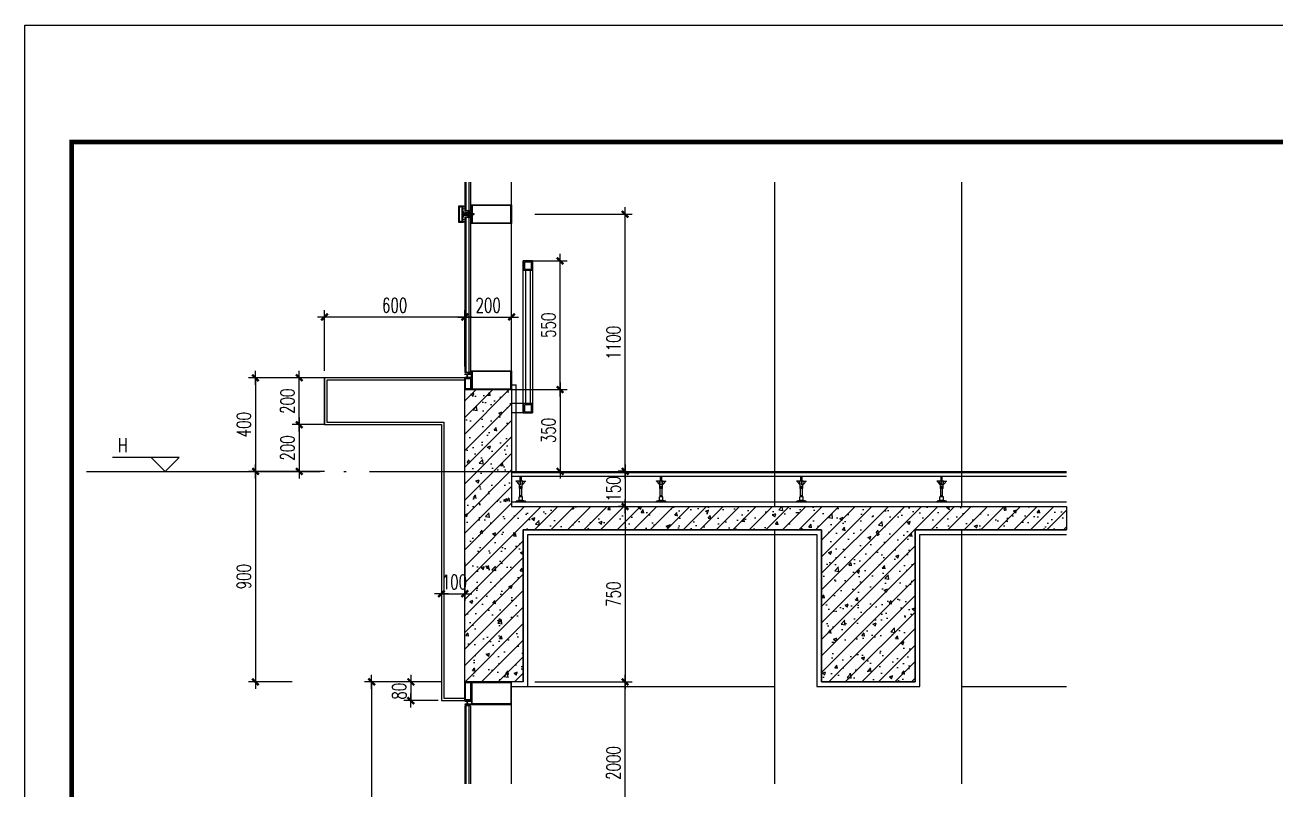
# Model space of a CAD drawing. Extents: x 1980812 to 2578970, y -669191 to 284498.
# Drawn here: x 2357116 to 2362462, y -394773 to -391502 of the extents above; entities that cross this region are included whole.
import ezdxf
from ezdxf.enums import TextEntityAlignment as Align

# ---------------------------------------------------------------- set-up
doc = ezdxf.new("R2010")
doc.units = 0
doc.header["$LTSCALE"] = 1000
doc.header["$MEASUREMENT"] = 0
for name, pattern in [('CENTER', [2, 1.25, -0.25, 0.25, -0.25]), ('DOTE', [2.42, 2, -0.2, 0.02, -0.2]), ('HIDDEN', [0.375, 0.25, -0.125]), ('HIDDEN2', [0.1875, 0.125, -0.0625])]:
    doc.linetypes.add(name, pattern=pattern)
for name, color, linetype in [('A-SECT-MBND-FINE', 252, 'Continuous'), ('A-SECT-MCUT', 1, 'Continuous'), ('A-SECT-MCUT-FINE', 137, 'Continuous'), ('DIM_ELEV', 3, 'Continuous'), ('dote', 1, 'DOTE'), ('SF', 1, 'Continuous'), ('TEXT', 7, 'Continuous'), ('TK', 1, 'Continuous'), ('WALL', 4, 'Continuous'), ('WINDOW', 2, 'Continuous'), ('可见看线', 63, 'Continuous'), ('建筑辅助线', 231, 'Continuous'), ('柱墙填充', 181, 'Continuous'), ('栏杆', 143, 'Continuous'), ('详细标注', 231, 'Continuous'), ('铝板', 31, 'Continuous'), ('面层', 31, 'Continuous')]:
    doc.layers.add(name, color=color, linetype=linetype)
doc.styles.add('DIM_FONT', font='SIMPLEX', dxfattribs={"width": 0.7, "bigfont": 'GBCBIG'})
doc.styles.add('FSJ-SHX', font='txtw.shx', dxfattribs={"width": 0.75, "bigfont": 'hztxtw.shx'})
doc.styles.add('ROMANS', font='simplex_.ttf', dxfattribs={"width": 0.8, "height": 500})
doc.dimstyles.new('DIMN20', dxfattribs={"dimscale": 0.2, "dimtxt": 300, "dimasz": 1, "dimexe": 150, "dimexo": 0, "dimgap": 100, "dimtad": 1, "dimdec": 0, "dimzin": 0, "dimdsep": 46, "dimtxsty": 'DIM_FONT', "dimblk1": '_DIMX', "dimblk2": '_DIMX', "dimsah": 1, "dimcen": 0.09, "dimclrd": 256, "dimclre": 256, "dimclrt": 7, "dimadec": 0, "dimazin": 0, "dimtfac": 1, "dimtdec": 0, "dimtix": 1, "dimtmove": 2, "dimatfit": 3, "dimldrblk": '_DIMX', "dimfxl": 150, "dimtolj": 1, "dimtzin": 0, "dimarcsym": 0})

# ---------------------------------------------------------------- blocks, each defined once
blk = doc.blocks.new('M5x45_Pan')
at = {"color": 8, "linetype": 'HIDDEN'}
for p, q in [((0, 1.9), (45, 1.9)), ((44.4, -2.5), (44.4, 2.5)), ((0, -1.9), (45, -1.9))]:
    blk.add_line(p, q, dxfattribs=at)
at = {"color": 0, "linetype": 'ByBlock'}
blk.add_lwpolyline([(-1.4, -4.8), (0, -4.8), (0, 4.7), (-1.4, 4.7, 0.228537), (-2.2, 4.4, 0.349288), (-2.2, -4.4, 0.228537)], format="xyb", close=True, dxfattribs=at)
at = {"color": 8, "linetype": 'HIDDEN2'}
blk.add_lwpolyline([(-3.7, 0.7), (-1.8, 0.7), (-1.8, -0.8), (-3.7, -0.8)], dxfattribs=at)
at = {"color": 8, "linetype": 'ByBlock'}
blk.add_lwpolyline([(0, 2.5), (44.4, 2.5), (45, 1.9), (45, -1.9), (44.4, -2.5), (0, -2.5)], dxfattribs=at)
at = {"layer": 'TEXT', "color": 8, "linetype": 'CENTER'}
blk.add_line((48, 0), (-6.7, 0), dxfattribs=at)
at = {"layer": 'Defpoints', "color": 8, "style": 'ROMANS', "width": 0.8}
blk.add_text('M5x45', height=1, rotation=90, dxfattribs=at).set_placement((-1, 0), align=Align.MIDDLE)
blk = doc.blocks.new('_DIMX')
blk.add_line((-150, 0), (150, 0))
at = {"const_width": 50}
blk.add_lwpolyline([(-70, -70), (70, 70)], dxfattribs=at)
blk = doc.blocks.new('*D2569')
at = {"layer": 'Defpoints', "color": 0, "transparency": 16777216}
for p in [(2359296.9, -393560.8), (2359296.9, -394310.8, 0), (2359682.7, -394310.8)]:
    blk.add_point(p, dxfattribs=at)
at = {"layer": '详细标注', "lineweight": -2, "transparency": 16777216}
for p, q in [((2359296.9, -393560.8), (2359712.7, -393560.8)), ((2359682.7, -393561), (2359682.7, -394310.6)), ((2359296.9, -394310.8), (2359712.7, -394310.8))]:
    blk.add_line(p, q, dxfattribs=at)
at = {"layer": '详细标注', "lineweight": -2, "transparency": 16777216, "xscale": 0.2, "yscale": 0.2, "zscale": 0.2}
for p, rotation in [((2359682.7, -393560.8), 90), ((2359682.7, -394310.8), 270)]:
    blk.add_blockref('_DIMX', p, dxfattribs=dict(at, rotation=rotation))
at = {"layer": '详细标注', "color": 7, "transparency": 16777216, "insert": (2359632.7, -393935.8), "char_height": 60, "attachment_point": 5, "rotation": 90, "style": 'DIM_FONT'}
blk.add_mtext('\\A1;750', dxfattribs=at)
blk = doc.blocks.new('A$C573D0ACE')
at = {"layer": '建筑辅助线'}
for p, q in [((-20, 105), (-20, 110)), ((-40, 89), (-40, 90)), ((-29, 89), (-40, 89)), ((-40, 89), (-29, 75.7)), ((-11, 89), (-29, 89)), ((-29, 88), (-29, 89)), ((-11, 88), (-29, 88)), ((-29, 75.7), (-26.4, 72.5)), ((-25.8, 65), (-27.8, 88)), ((-14.2, 65), (-25.8, 65)), ((-25.8, 57.5), (-25.8, 65)), ((-14.2, 57.5), (-25.8, 57.5)), ((-23.8, 21), (-23.8, 57.5)), ((-22.5, 90), (-22.5, 105)), ((-17.5, 105), (-22.5, 105)), ((-22.4, 57.5), (-22.4, 65)), ((-20.5, 72.5), (-20.5, 88)), ((-19.5, 72.5), (-20.5, 72.5)), ((-19.5, 72.5), (-19.5, 88)), ((-17.6, 57.5), (-17.6, 65)), ((-17.5, 90), (-17.5, 105)), ((-16.2, 21), (-16.2, 57.5)), ((-14.2, 65), (-12.2, 88)), ((-14.2, 57.5), (-14.2, 65)), ((-11, 75.7), (-13.6, 72.5)), ((-11, 88), (-11, 89)), ((-11, 89), (0, 89)), ((0, 89), (-11, 75.7)), ((0, 89), (0, 90)), ((-27.5, 6), (-40, 3)), ((-40, 0), (-40, 3)), ((0, 3), (-40, 3)), ((-27.5, 6), (-27.5, 21)), ((-12.5, 21), (-27.5, 21)), ((-12.5, 6), (-27.5, 6)), ((-16.2, 25), (-23.8, 26)), ((-16.2, 24), (-23.8, 25)), ((-16.2, 23), (-23.8, 24)), ((-16.2, 22), (-23.8, 23)), ((-16.2, 21), (-23.8, 22)), ((-12.5, 6), (-12.5, 21)), ((0, 3), (-12.5, 6)), ((0, 0), (0, 3))]:
    blk.add_line(p, q, dxfattribs=at)
blk = doc.blocks.new('*D2570')
at = {"layer": 'Defpoints', "color": 0, "transparency": 16777216}
for p in [(2359296.9, -392310.8), (2359682.7, -392310.8), (2359296.9, -393410.8)]:
    blk.add_point(p, dxfattribs=at)
at = {"layer": '详细标注', "lineweight": -2, "transparency": 16777216}
for p, q in [((2359296.9, -392310.8), (2359712.7, -392310.8)), ((2359682.7, -393410.6), (2359682.7, -392311)), ((2359296.9, -393410.8), (2359712.7, -393410.8))]:
    blk.add_line(p, q, dxfattribs=at)
at = {"layer": '详细标注', "lineweight": -2, "transparency": 16777216, "xscale": 0.2, "yscale": 0.2, "zscale": 0.2}
for p, rotation in [((2359682.7, -392310.8), 90), ((2359682.7, -393410.8), 270)]:
    blk.add_blockref('_DIMX', p, dxfattribs=dict(at, rotation=rotation))
at = {"layer": '详细标注', "color": 7, "transparency": 16777216, "insert": (2359632.7, -392860.8), "char_height": 60, "attachment_point": 5, "rotation": 90, "style": 'DIM_FONT'}
blk.add_mtext('\\A1;1100', dxfattribs=at)
blk = doc.blocks.new('*D2571')
at = {"layer": 'Defpoints', "color": 0, "transparency": 16777216}
for p in [(2359197, -392750.6), (2358997, -392962.1), (2359197, -392980.8, 0)]:
    blk.add_point(p, dxfattribs=at)
at = {"layer": '详细标注', "lineweight": -2, "transparency": 16777216}
for p, q in [((2358997, -392962.1), (2358997, -392720.6)), ((2359197, -392980.8), (2359197, -392720.6)), ((2358997.2, -392750.6), (2359196.8, -392750.6))]:
    blk.add_line(p, q, dxfattribs=at)
at = {"layer": '详细标注', "lineweight": -2, "transparency": 16777216, "xscale": 0.2, "yscale": 0.2, "zscale": 0.2, "rotation": 180}
blk.add_blockref('_DIMX', (2358997, -392750.6), dxfattribs=at)
at = {"layer": '详细标注', "lineweight": -2, "transparency": 16777216, "xscale": 0.2, "yscale": 0.2, "zscale": 0.2}
blk.add_blockref('_DIMX', (2359197, -392750.6), dxfattribs=at)
at = {"layer": '详细标注', "color": 7, "transparency": 16777216, "insert": (2359097, -392700.6), "char_height": 60, "attachment_point": 5, "style": 'DIM_FONT'}
blk.add_mtext('\\A1;200', dxfattribs=at)
blk = doc.blocks.new('*D2743')
at = {"layer": 'Defpoints', "color": 0, "transparency": 16777216}
for p in [(2359197, -393060.8, 0), (2359197, -393410.8, 0), (2359404.5, -393410.8)]:
    blk.add_point(p, dxfattribs=at)
at = {"layer": '详细标注', "lineweight": -2, "transparency": 16777216}
for p, q in [((2359197, -393060.8), (2359434.5, -393060.8)), ((2359404.5, -393061), (2359404.5, -393410.6)), ((2359197, -393410.8), (2359434.5, -393410.8))]:
    blk.add_line(p, q, dxfattribs=at)
at = {"layer": '详细标注', "lineweight": -2, "transparency": 16777216, "xscale": 0.2, "yscale": 0.2, "zscale": 0.2}
for p, rotation in [((2359404.5, -393060.8), 90), ((2359404.5, -393410.8), 270)]:
    blk.add_blockref('_DIMX', p, dxfattribs=dict(at, rotation=rotation))
at = {"layer": '详细标注', "color": 7, "transparency": 16777216, "insert": (2359354.5, -393235.8), "char_height": 60, "attachment_point": 5, "rotation": 90, "style": 'DIM_FONT'}
blk.add_mtext('\\A1;350', dxfattribs=at)
blk = doc.blocks.new('*D2572')
at = {"layer": 'Defpoints', "color": 0, "transparency": 16777216}
for p in [(2359682.7, -393410.4), (2359682.7, -393560.8), (2359682.7, -393560.8)]:
    blk.add_point(p, dxfattribs=at)
at = {"layer": '详细标注', "lineweight": -2, "transparency": 16777216}
for p, q in [((2359682.7, -393410.4), (2359652.7, -393410.4)), ((2359682.7, -393410.6), (2359682.7, -393560.6)), ((2359682.7, -393560.8), (2359652.7, -393560.8))]:
    blk.add_line(p, q, dxfattribs=at)
at = {"layer": '详细标注', "lineweight": -2, "transparency": 16777216, "xscale": 0.2, "yscale": 0.2, "zscale": 0.2}
for p, rotation in [((2359682.7, -393410.4), 90), ((2359682.7, -393560.8), 270)]:
    blk.add_blockref('_DIMX', p, dxfattribs=dict(at, rotation=rotation))
at = {"layer": '详细标注', "color": 7, "transparency": 16777216, "insert": (2359632.7, -393485.6), "char_height": 60, "attachment_point": 5, "rotation": 90, "style": 'DIM_FONT'}
blk.add_mtext('\\A1;150', dxfattribs=at)
blk = doc.blocks.new('*D2573')
at = {"layer": 'Defpoints', "color": 0, "transparency": 16777216}
for p in [(2358288.9, -393010.8), (2358397, -393010.8), (2358397, -393210.8)]:
    blk.add_point(p, dxfattribs=at)
at = {"layer": '详细标注', "lineweight": -2, "transparency": 16777216}
for p, q in [((2358397, -393010.8), (2358258.9, -393010.8)), ((2358288.9, -393210.6), (2358288.9, -393011)), ((2358397, -393210.8), (2358258.9, -393210.8))]:
    blk.add_line(p, q, dxfattribs=at)
at = {"layer": '详细标注', "lineweight": -2, "transparency": 16777216, "xscale": 0.2, "yscale": 0.2, "zscale": 0.2}
for p, rotation in [((2358288.9, -393010.8), 90), ((2358288.9, -393210.8), 270)]:
    blk.add_blockref('_DIMX', p, dxfattribs=dict(at, rotation=rotation))
at = {"layer": '详细标注', "color": 7, "transparency": 16777216, "insert": (2358238.9, -393110.8), "char_height": 60, "attachment_point": 5, "rotation": 90, "style": 'DIM_FONT'}
blk.add_mtext('\\A1;200', dxfattribs=at)
blk = doc.blocks.new('*D2574')
at = {"layer": 'Defpoints', "color": 0, "transparency": 16777216}
for p in [(2358397, -393210.8), (2358288.9, -393410.8), (2358397, -393410.8)]:
    blk.add_point(p, dxfattribs=at)
at = {"layer": '详细标注', "lineweight": -2, "transparency": 16777216}
for p, q in [((2358397, -393210.8), (2358258.9, -393210.8)), ((2358288.9, -393211), (2358288.9, -393410.6)), ((2358397, -393410.8), (2358258.9, -393410.8))]:
    blk.add_line(p, q, dxfattribs=at)
at = {"layer": '详细标注', "lineweight": -2, "transparency": 16777216, "xscale": 0.2, "yscale": 0.2, "zscale": 0.2}
for p, rotation in [((2358288.9, -393210.8), 90), ((2358288.9, -393410.8), 270)]:
    blk.add_blockref('_DIMX', p, dxfattribs=dict(at, rotation=rotation))
at = {"layer": '详细标注', "color": 7, "transparency": 16777216, "insert": (2358238.9, -393310.8), "char_height": 60, "attachment_point": 5, "rotation": 90, "style": 'DIM_FONT'}
blk.add_mtext('\\A1;200', dxfattribs=at)
blk = doc.blocks.new('*D2575')
at = {"layer": 'Defpoints', "color": 0, "transparency": 16777216}
for p in [(2358258.9, -393010.8), (2358101.7, -393410.8), (2358258.9, -393410.8)]:
    blk.add_point(p, dxfattribs=at)
at = {"layer": '详细标注', "lineweight": -2, "transparency": 16777216}
for p, q in [((2358258.9, -393010.8), (2358071.7, -393010.8)), ((2358101.7, -393011), (2358101.7, -393410.6)), ((2358258.9, -393410.8), (2358071.7, -393410.8))]:
    blk.add_line(p, q, dxfattribs=at)
at = {"layer": '详细标注', "lineweight": -2, "transparency": 16777216, "xscale": 0.2, "yscale": 0.2, "zscale": 0.2}
for p, rotation in [((2358101.7, -393010.8), 90), ((2358101.7, -393410.8), 270)]:
    blk.add_blockref('_DIMX', p, dxfattribs=dict(at, rotation=rotation))
at = {"layer": '详细标注', "color": 7, "transparency": 16777216, "insert": (2358051.7, -393210.8), "char_height": 60, "attachment_point": 5, "rotation": 90, "style": 'DIM_FONT'}
blk.add_mtext('\\A1;400', dxfattribs=at)
blk = doc.blocks.new('*D2576')
at = {"layer": 'Defpoints', "color": 0, "transparency": 16777216}
for p in [(2358258.9, -393410.8), (2358101.7, -394310.8), (2358258.9, -394310.8)]:
    blk.add_point(p, dxfattribs=at)
at = {"layer": '详细标注', "lineweight": -2, "transparency": 16777216}
for p, q in [((2358258.9, -393410.8), (2358071.7, -393410.8)), ((2358101.7, -393411), (2358101.7, -394310.6)), ((2358258.9, -394310.8), (2358071.7, -394310.8))]:
    blk.add_line(p, q, dxfattribs=at)
at = {"layer": '详细标注', "lineweight": -2, "transparency": 16777216, "xscale": 0.2, "yscale": 0.2, "zscale": 0.2}
for p, rotation in [((2358101.7, -393410.8), 90), ((2358101.7, -394310.8), 270)]:
    blk.add_blockref('_DIMX', p, dxfattribs=dict(at, rotation=rotation))
at = {"layer": '详细标注', "color": 7, "transparency": 16777216, "insert": (2358051.7, -393860.8), "char_height": 60, "attachment_point": 5, "rotation": 90, "style": 'DIM_FONT'}
blk.add_mtext('\\A1;900', dxfattribs=at)
blk = doc.blocks.new('*D2577')
at = {"layer": 'Defpoints', "color": 0, "transparency": 16777216}
for p in [(2358397, -392750.6), (2358397, -392980.8), (2358997, -392962.1)]:
    blk.add_point(p, dxfattribs=at)
at = {"layer": '详细标注', "lineweight": -2, "transparency": 16777216}
for p, q in [((2358397, -392980.8), (2358397, -392720.6)), ((2358997, -392962.1), (2358997, -392720.6)), ((2358996.8, -392750.6), (2358397.2, -392750.6))]:
    blk.add_line(p, q, dxfattribs=at)
at = {"layer": '详细标注', "lineweight": -2, "transparency": 16777216, "xscale": 0.2, "yscale": 0.2, "zscale": 0.2, "rotation": 180}
blk.add_blockref('_DIMX', (2358397, -392750.6), dxfattribs=at)
at = {"layer": '详细标注', "lineweight": -2, "transparency": 16777216, "xscale": 0.2, "yscale": 0.2, "zscale": 0.2}
blk.add_blockref('_DIMX', (2358997, -392750.6), dxfattribs=at)
at = {"layer": '详细标注', "color": 7, "transparency": 16777216, "insert": (2358697, -392700.6), "char_height": 60, "attachment_point": 5, "style": 'DIM_FONT'}
blk.add_mtext('\\A1;600', dxfattribs=at)
blk = doc.blocks.new('*D2462')
at = {"layer": 'Defpoints', "color": 0, "transparency": 16777216}
for p in [(2359296.9, -394310.8, 0), (2359682.7, -394310.8), (2359296.9, -395004.7)]:
    blk.add_point(p, dxfattribs=at)
at = {"layer": '详细标注', "lineweight": -2, "transparency": 16777216}
for p, q in [((2359296.9, -394310.8), (2359712.7, -394310.8)), ((2359682.7, -395004.5), (2359682.7, -394311)), ((2359296.9, -395004.7), (2359712.7, -395004.7))]:
    blk.add_line(p, q, dxfattribs=at)
at = {"layer": '详细标注', "lineweight": -2, "transparency": 16777216, "xscale": 0.2, "yscale": 0.2, "zscale": 0.2}
for p, rotation in [((2359682.7, -394310.8), 90), ((2359682.7, -395004.7), 270)]:
    blk.add_blockref('_DIMX', p, dxfattribs=dict(at, rotation=rotation))
at = {"layer": '详细标注', "color": 7, "transparency": 16777216, "insert": (2359632.7, -394657.8), "char_height": 60, "attachment_point": 5, "rotation": 90, "style": 'DIM_FONT'}
blk.add_mtext('\\A1;2000', dxfattribs=at)
blk = doc.blocks.new('A$C32E42E09')
at = {"layer": '栏杆', "color": 2}
for p, q in [((60, 763.5), (60, 193.5)), ((80, 763.5), (80, 193.5))]:
    blk.add_line(p, q, dxfattribs=at)
at = {"layer": '栏杆'}
for p, q in [((50, 193.5), (0, 193.5)), ((50, 153.5), (0, 153.5))]:
    blk.add_line(p, q, dxfattribs=at)
blk.add_lwpolyline([(50, 153.5), (50, 803.5), (90, 803.5), (90, 153.5)], dxfattribs=at)
at = {"layer": '栏杆', "color": 2}
for points in [[(50, 763.5), (90, 763.5), (90, 803.5), (50, 803.5)], [(55, 768.5), (85, 768.5), (85, 798.5), (55, 798.5)], [(50, 153.5), (90, 153.5), (90, 193.5), (50, 193.5)], [(55, 158.5), (85, 158.5), (85, 188.5), (55, 188.5)]]:
    blk.add_lwpolyline(points, close=True, dxfattribs=at)
blk = doc.blocks.new('*D2399')
at = {"layer": 'Defpoints', "color": 0, "transparency": 16777216}
for p in [(2359287, -392510.8, 0), (2359404.5, -392510.8), (2359287, -393060.8, 0)]:
    blk.add_point(p, dxfattribs=at)
at = {"layer": '详细标注', "lineweight": -2, "transparency": 16777216}
for p, q in [((2359287, -392510.8), (2359434.5, -392510.8)), ((2359404.5, -393060.6), (2359404.5, -392511)), ((2359287, -393060.8), (2359434.5, -393060.8))]:
    blk.add_line(p, q, dxfattribs=at)
at = {"layer": '详细标注', "lineweight": -2, "transparency": 16777216, "xscale": 0.2, "yscale": 0.2, "zscale": 0.2}
for p, rotation in [((2359404.5, -392510.8), 90), ((2359404.5, -393060.8), 270)]:
    blk.add_blockref('_DIMX', p, dxfattribs=dict(at, rotation=rotation))
at = {"layer": '详细标注', "color": 7, "transparency": 16777216, "insert": (2359354.5, -392785.8), "char_height": 60, "attachment_point": 5, "rotation": 90, "style": 'DIM_FONT'}
blk.add_mtext('\\A1;550', dxfattribs=at)
blk = doc.blocks.new('*D2587')
at = {"layer": 'Defpoints', "color": 0, "transparency": 16777216}
for p in [(2358896.2, -394310.8, 0), (2358598.4, -395754.7), (2358896.2, -395754.7, 0)]:
    blk.add_point(p, dxfattribs=at)
at = {"layer": '详细标注', "lineweight": -2, "transparency": 16777216}
for p, q in [((2358896.2, -394310.8), (2358568.4, -394310.8)), ((2358598.4, -394311), (2358598.4, -395754.5)), ((2358896.2, -395754.7), (2358568.4, -395754.7))]:
    blk.add_line(p, q, dxfattribs=at)
at = {"layer": '详细标注', "lineweight": -2, "transparency": 16777216, "xscale": 0.2, "yscale": 0.2, "zscale": 0.2}
for p, rotation in [((2358598.4, -394310.8), 90), ((2358598.4, -395754.7), 270)]:
    blk.add_blockref('_DIMX', p, dxfattribs=dict(at, rotation=rotation))
at = {"layer": '详细标注', "color": 7, "transparency": 16777216, "insert": (2358548.4, -395032.8), "char_height": 60, "attachment_point": 5, "rotation": 90, "style": 'DIM_FONT'}
blk.add_mtext('\\A1;2750', dxfattribs=at)
blk = doc.blocks.new('*D2646')
at = {"layer": 'Defpoints', "color": 0, "transparency": 16777216}
for p in [(2358897, -393800.8, 0), (2358997, -393800.8, 0), (2358997, -393933.6)]:
    blk.add_point(p, dxfattribs=at)
at = {"layer": '详细标注', "lineweight": -2, "transparency": 16777216}
for p, q in [((2358897, -393800.8), (2358897, -393963.6)), ((2358997, -393800.8), (2358997, -393963.6)), ((2358897.2, -393933.6), (2358996.8, -393933.6))]:
    blk.add_line(p, q, dxfattribs=at)
at = {"layer": '详细标注', "lineweight": -2, "transparency": 16777216, "xscale": 0.2, "yscale": 0.2, "zscale": 0.2, "rotation": 180}
blk.add_blockref('_DIMX', (2358897, -393933.6), dxfattribs=at)
at = {"layer": '详细标注', "lineweight": -2, "transparency": 16777216, "xscale": 0.2, "yscale": 0.2, "zscale": 0.2}
blk.add_blockref('_DIMX', (2358997, -393933.6), dxfattribs=at)
at = {"layer": '详细标注', "color": 7, "transparency": 16777216, "insert": (2358952.5, -393883.6), "char_height": 60, "attachment_point": 5, "style": 'DIM_FONT'}
blk.add_mtext('\\A1;100', dxfattribs=at)
blk = doc.blocks.new('*D2213')
at = {"layer": 'Defpoints', "color": 0, "transparency": 16777216}
for p in [(2358882.4, -394310.8, 0), (2358766.5, -394390.8), (2358882.4, -394390.8, 0)]:
    blk.add_point(p, dxfattribs=at)
at = {"layer": '详细标注', "lineweight": -2, "transparency": 16777216}
for p, q in [((2358882.4, -394310.8), (2358736.5, -394310.8)), ((2358766.5, -394310.6), (2358766.5, -394310.4)), ((2358766.5, -394310.8), (2358766.5, -394390.8)), ((2358882.4, -394390.8), (2358736.5, -394390.8)), ((2358766.5, -394391), (2358766.5, -394391.2))]:
    blk.add_line(p, q, dxfattribs=at)
at = {"layer": '详细标注', "lineweight": -2, "transparency": 16777216, "xscale": 0.2, "yscale": 0.2, "zscale": 0.2}
for p, rotation in [((2358766.5, -394310.8), 270), ((2358766.5, -394390.8), 90)]:
    blk.add_blockref('_DIMX', p, dxfattribs=dict(at, rotation=rotation))
at = {"layer": '详细标注', "color": 7, "transparency": 16777216, "insert": (2358716.5, -394350.8), "char_height": 60, "attachment_point": 5, "rotation": 90, "style": 'DIM_FONT'}
blk.add_mtext('\\A1;80', dxfattribs=at)

msp = doc.modelspace()

# ---------------------------------------------------------------- hatches: boundary and pattern name
at = {"layer": '柱墙填充'}
h = msp.add_hatch(dxfattribs=at)
h.set_pattern_fill('钢筋混凝土', color=256, scale=20)
h.set_pattern_definition([(45, (-545858.3, 535402.323), (-35.3553391, 35.3553391), []), (50, (-545858.3, 535402.32), (143.4520365, -12.550427), [15, -165]), (355, (-545858.3, 535402.32), (-27.750267, 150.438427), [12, -132]), (100.4514, (-545846.35, 535401.28), (115.7018763, 137.8879084), [12.748038, -140.2284224]), (46.1842, (-545858.3, 535442.32), (213.44821, -33.103803), [22.5, -247.5]), (96.6356, (-545840.51, 535439.56), (186.932541, 194.823574), [19.122058, -210.3426]), (351.1842, (-545858.3, 535442.32), (186.932389, 194.82372), [18, -198]), (21, (-545838.3, 535432.32), (119.3814104, -80.523778), [15, -165]), (326, (-545838.3, 535432.32), (48.6630664, 145.030009), [12, -132]), (71.4514, (-545828.35, 535425.61), (168.044526, 64.5060993), [12.748038, -140.2284224]), (37.5, (-545858.3, 535402.323), (2.4319711, 66.5787708), [0, -130.4, 0, -134, 0, -132.5]), (7.5, (-545858.3, 535402.32), (52.6139075, 78.8823424), [0, -76.4, 0, -127.4, 0, -50.5]), (327.5, (-545902.9, 535402.323), (106.7644872, -4.5109743), [0, -50, 0, -156, 0, -207]), (317.5, (-545922.9, 535402.32), (116.637234, 20.0209965), [0, -65, 0, -103.6, 0, -147])])
h.paths.add_polyline_path([(2358997, -394310.8), (2358997, -393060.8), (2359197, -393060.8), (2359197, -393560.8), (2361570.4, -393560.8), (2361570.4, -393660.8), (2360923, -393660.8), (2360923, -394310.8), (2360523, -394310.8), (2360523, -393660.8), (2359247, -393660.8), (2359247, -394310.8)])

# ---------------------------------------------------------------- linework, layer by layer
at = {"layer": 'A-SECT-MBND-FINE'}
msp.add_line((2360523, -394310.8, 0), (2360923, -394310.8, 0), dxfattribs=at)
at = {"layer": 'A-SECT-MCUT', "elevation": 0}
for points in [[(2358991.5, -392345.8), (2358972, -392345.8), (2358972, -392275.8), (2358991.5, -392275.8, -0.414214), (2358992, -392276.3), (2358992, -392276.6, -0.351524), (2358991.6, -392277.1), (2358987.8, -392278, -0.256425), (2358987.3, -392277.8), (2358986.6, -392277.2, 0.198912), (2358986.3, -392277), (2358980.5, -392277, 0.414214), (2358980, -392277.5), (2358980, -392280.5, -0.414214), (2358979.5, -392281), (2358979, -392281, -0.414214), (2358978.5, -392280.5), (2358978.5, -392277.5, 0.414214), (2358978, -392277), (2358974, -392277, 0.414214), (2358973.5, -392277.5), (2358973.5, -392344.1, 0.414214), (2358974, -392344.6), (2358978, -392344.6, 0.414214), (2358978.5, -392344.1), (2358978.5, -392341.1, -0.414214), (2358979, -392340.6), (2358979.5, -392340.6, -0.414214), (2358980, -392341.1), (2358980, -392344.1, 0.414214), (2358980.5, -392344.6), (2358986.3, -392344.6, 0.198912), (2358986.6, -392344.5), (2358987.3, -392343.8, -0.256425), (2358987.8, -392343.7), (2358991.6, -392344.6, -0.351524), (2358992, -392345), (2358992, -392345.3, -0.414214)], [(2358992, -392299.8, -0.414214), (2358991.5, -392300.3), (2358990.5, -392300.3, 0.414214), (2358990, -392300.8), (2358990, -392320.8, 0.414214), (2358990.5, -392321.3), (2358991.5, -392321.3, -0.414214), (2358992, -392321.8), (2358992, -392322.8, -0.414214), (2358991.5, -392323.3), (2358987.5, -392323.3), (2358987.5, -392331.1, 0.414214), (2358988, -392331.6), (2358991.5, -392331.6, -0.414214), (2358992, -392332.1), (2358992, -392334.6, -0.414214), (2358991.5, -392335.1), (2358991, -392335.1, -0.414214), (2358990.5, -392334.6), (2358990.5, -392334.1, 0.414214), (2358990, -392333.6), (2358988, -392333.6, 0.414214), (2358987.5, -392334.1), (2358987.5, -392341.1, 0.414214), (2358988, -392341.6), (2358990, -392341.6, 0.414214), (2358990.5, -392341.1), (2358990.5, -392340.6, -0.414214), (2358991, -392340.1), (2358991.5, -392340.1, -0.414214), (2358992, -392340.6), (2358992, -392343.8, -0.479811), (2358991.4, -392344.3), (2358987.7, -392343.5, 0.256425), (2358987.2, -392343.6), (2358986.6, -392344.3, -0.198912), (2358986.2, -392344.4), (2358983.3, -392344.4, -0.10157), (2358983.1, -392344.4), (2358980.6, -392343.3, -0.300021), (2358980.3, -392342.9), (2358980.3, -392342.1, -0.414214), (2358980.8, -392341.6), (2358984.5, -392341.6, 0.414214), (2358985, -392341.1), (2358985, -392334.3), (2358985, -392287.3), (2358985, -392280.6, 0.414214), (2358984.5, -392280.1), (2358980.8, -392280.1, -0.414214), (2358980.3, -392279.6), (2358980.3, -392278.8, -0.300021), (2358980.6, -392278.3), (2358983.1, -392277.3, -0.10157), (2358983.3, -392277.2), (2358986.2, -392277.2, -0.198912), (2358986.6, -392277.4), (2358987.2, -392278.1, 0.256425), (2358987.7, -392278.2), (2358991.4, -392277.4, -0.479811), (2358992, -392277.9), (2358992, -392281.1, -0.414214), (2358991.5, -392281.6), (2358991, -392281.6, -0.414214), (2358990.5, -392281.1), (2358990.5, -392280.6, 0.414214), (2358990, -392280.1), (2358988, -392280.1, 0.414214), (2358987.5, -392280.6), (2358987.5, -392287.6, 0.414214), (2358988, -392288.1), (2358990, -392288.1, 0.414214), (2358990.5, -392287.6), (2358990.5, -392287.1, -0.414214), (2358991, -392286.6), (2358991.5, -392286.6, -0.414214), (2358992, -392287.1), (2358992, -392289.6, -0.414214), (2358991.5, -392290.1), (2358988, -392290.1, 0.414214), (2358987.5, -392290.6), (2358987.5, -392298.3), (2358991.5, -392298.3, -0.414214), (2358992, -392298.8)]]:
    msp.add_lwpolyline(points, format="xyb", close=True, dxfattribs=at)
for points in [[(2359197, -392310.8), (2359197, -392350.8), (2359061.4, -392350.8), (2359025, -392350.8), (2359025, -392318.6), (2359008.3, -392318.6), (2359008.3, -392317.7), (2359011.8, -392316.9), (2359012.3, -392317.4), (2359025, -392317.4), (2359025, -392310.8), (2359025, -392304.3), (2359012.3, -392304.3), (2359011.8, -392304.8), (2359008.3, -392304), (2359008.3, -392303.1), (2359025, -392303.1), (2359025, -392270.8), (2359061.4, -392270.8), (2359197, -392270.8)], [(2359028, -392348.3), (2359194, -392348.3), (2359194, -392310.8), (2359194, -392273.3), (2359028, -392273.3)], [(2359007.7, -392316.2), (2359011.5, -392315.8), (2359012.4, -392317), (2359011.8, -392317.4), (2359011.3, -392316.9), (2359007.7, -392317.7), (2359007.7, -392318.6), (2358996.5, -392318.6), (2358996.5, -392317.1), (2359006.5, -392317.1), (2359006.5, -392304.6), (2358996.5, -392304.6), (2358996.5, -392303.1), (2359007.7, -392303.1), (2359007.7, -392304), (2359011.3, -392304.8), (2359011.8, -392304.3), (2359012.4, -392304.7), (2359011.5, -392305.8), (2359007.7, -392305.5)], [(2359197, -393020.8), (2359197, -393060.8), (2359061.4, -393060.8), (2359025, -393060.8), (2359025, -393009.8), (2359008.3, -393009.8), (2359008.3, -393008.9), (2359011.8, -393008.1), (2359012.3, -393008.6), (2359025, -393008.6), (2359025, -393002.1), (2359025, -392995.5), (2359012.3, -392995.5), (2359011.8, -392996.1), (2359008.3, -392995.2), (2359008.3, -392994.3), (2359025, -392994.3), (2359025, -392980.8), (2359061.4, -392980.8), (2359197, -392980.8)], [(2359028, -393058.3), (2359194, -393058.3), (2359194, -393020.8), (2359194, -392983.3), (2359028, -392983.3)], [(2359007.7, -393007.4), (2359011.5, -393007.1), (2359012.4, -393008.2), (2359011.8, -393008.6), (2359011.3, -393008.1), (2359007.7, -393009), (2359007.7, -393009.8), (2358996.5, -393009.8), (2358996.5, -393008.3), (2359006.5, -393008.3), (2359006.5, -392995.8), (2358996.5, -392995.8), (2358996.5, -392994.3), (2359007.7, -392994.3), (2359007.7, -392995.2), (2359011.3, -392996.1), (2359011.8, -392995.5), (2359012.4, -392996), (2359011.5, -392997.1), (2359007.7, -392996.7)], [(2358997, -393010.8), (2359024, -393010.8), (2359024, -393060.8), (2358997, -393060.8)], [(2359000, -393013.8), (2359021, -393013.8), (2359021, -393057.8), (2359000, -393057.8)], [(2358997, -394310.8), (2359024, -394310.8), (2359024, -394390.8), (2358997, -394390.8)], [(2359000, -394313.8), (2359021, -394313.8), (2359021, -394387.8), (2359000, -394387.8)], [(2359197, -394399.6), (2359197, -394310.8), (2359061.4, -394310.8), (2359025, -394310.8), (2359025, -394391.8), (2359008.3, -394391.8), (2359008.3, -394392.7), (2359011.8, -394393.6), (2359012.3, -394393), (2359025, -394393), (2359025, -394399.6), (2359025, -394406.1), (2359012.3, -394406.1), (2359011.8, -394405.6), (2359008.3, -394406.4), (2359008.3, -394407.3), (2359025, -394407.3), (2359025, -394407.3), (2359061.4, -394407.3), (2359197, -394407.3)], [(2359028, -394313.3), (2359194, -394313.3), (2359194, -394399.6), (2359194, -394404.8), (2359028, -394404.8)], [(2359007.7, -394394.2), (2359011.5, -394394.6), (2359012.4, -394393.5), (2359011.8, -394393), (2359011.3, -394393.6), (2359007.7, -394392.7), (2359007.7, -394391.8), (2358996.5, -394391.8), (2358996.5, -394393.3), (2359006.5, -394393.3), (2359006.5, -394405.8), (2358996.5, -394405.8), (2358996.5, -394407.3), (2359007.7, -394407.3), (2359007.7, -394406.5), (2359011.3, -394405.6), (2359011.8, -394406.1), (2359012.4, -394405.7), (2359011.5, -394404.6), (2359007.7, -394404.9)]]:
    msp.add_lwpolyline(points, close=True, dxfattribs=at)
at = {"layer": 'A-SECT-MCUT-FINE'}
for p, q in [((2359197, -393060.8, 0), (2359197, -392174, 0)), ((2359016, -392297.1, 0), (2359002, -392297.1, 0)), ((2359016, -392324.5, 0), (2359002, -392324.5, 0)), ((2359016, -392988.4, 0), (2359002, -392988.4, 0)), ((2359016, -394413.3, 0), (2359002, -394413.3, 0)), ((2359197, -394746.1, 0), (2359197, -394407.3, 0))]:
    msp.add_line(p, q, dxfattribs=at)
for centre in [(2359014.8, -392300.1, 0), (2359014.8, -392321.6, 0), (2359014.8, -392991.4, 0), (2359014.8, -394410.3, 0)]:
    msp.add_circle(centre, 2.98, dxfattribs=at)
for centre, start, end in [((2358998.2, -392299.7, 0), 320.5682, 27.9183), ((2358998.2, -392322, 0), 332.0817, 39.4318), ((2358998.2, -392990.9, 0), 320.5682, 27.9183), ((2358998.2, -394410.8, 0), 332.0817, 39.4318)]:
    msp.add_arc(centre, 5.39, start, end, dxfattribs=at)
at = {"layer": 'DIM_ELEV'}
for p, q in [((2357775.2, -393351, 0), (2357490.1, -393351, 0)), ((2357715.2, -393411, 0), (2357655.2, -393351, 0)), ((2357715.2, -393411, 0), (2357775.2, -393351, 0))]:
    msp.add_line(p, q, dxfattribs=at)
at = {"layer": 'dote', "linetype": 'DOTE', "ltscale": 0.5}
msp.add_line((2357379.1, -393410.8, 0), (2361570.4, -393410.8, 0), dxfattribs=at)
at = {"layer": 'TK'}
msp.add_lwpolyline([(2368996, -391502), (2368996, -408322), (2357116, -408322), (2357116, -391502)], close=True, dxfattribs=at)
at = {"layer": 'TK', "const_width": 20}
msp.add_lwpolyline([(2357316, -408122), (2368796, -408122), (2368796, -392002), (2357316, -392002)], close=True, dxfattribs=at)
at = {"layer": 'WALL'}
for p, q in [((2358997, -393060.8, 0), (2359197, -393060.8, 0)), ((2358997, -394310.8, 0), (2358997, -393060.8, 0)), ((2359197, -393060.8, 0), (2359197, -393560.8, 0)), ((2359197, -393060.8, 0), (2359197, -393560.8, 0)), ((2358997, -394210.8, 0), (2358997, -393210.8, 0)), ((2359197, -393560.8, 0), (2361570.4, -393560.8, 0)), ((2359197, -393560.8, 0), (2361570.4, -393560.8, 0)), ((2361570.4, -393560.8, 0), (2361570.4, -393660.8, 0)), ((2359247, -394310.8, 0), (2359247, -393660.8, 0)), ((2359247, -393660.8, 0), (2360523, -393660.8, 0)), ((2360523, -393660.8, 0), (2359247, -393660.8, 0)), ((2359247, -393660.8, 0), (2359247, -394310.8, 0)), ((2360523, -394310.8, 0), (2360523, -393660.8, 0)), ((2360923, -393660.8, 0), (2361570.4, -393660.8, 0)), ((2361570.4, -393660.8, 0), (2360923, -393660.8, 0)), ((2360923, -393660.8, 0), (2360923, -394310.8, 0)), ((2359247, -394310.8, 0), (2358997, -394310.8, 0)), ((2360923, -394310.8, 0), (2360523, -394310.8, 0))]:
    msp.add_line(p, q, dxfattribs=at)
at = {"layer": 'WALL', "elevation": 0}
msp.add_lwpolyline([(2360523, -393660.8), (2360523, -394310.8), (2360923, -394310.8), (2360923, -393660.8)], dxfattribs=at)
at = {"layer": 'WINDOW'}
for p, q in [((2358997, -392174, 0), (2358997, -392296.1, 0)), ((2359003, -392296.1, 0), (2359003, -392174, 0)), ((2359015, -392296.1, 0), (2359015, -392174, 0)), ((2359021, -392174, 0), (2359021, -392296.1, 0)), ((2358997, -392296.1, 0), (2358998, -392297.1, 0)), ((2359002, -392297.1, 0), (2359003, -392296.1, 0)), ((2359016, -392297.1, 0), (2359015, -392296.1, 0)), ((2359021, -392296.1, 0), (2359020, -392297.1, 0)), ((2358997, -392325.5, 0), (2358998, -392324.5, 0)), ((2358997, -392325.5, 0), (2358997, -392987.4, 0)), ((2358998, -392297.1, 0), (2359002, -392297.1, 0)), ((2358998, -392324.5, 0), (2359002, -392324.5, 0)), ((2359002, -392324.5, 0), (2359003, -392325.5, 0)), ((2359003, -392987.4, 0), (2359003, -392325.5, 0)), ((2359016, -392324.5, 0), (2359015, -392325.5, 0)), ((2359015, -392987.4, 0), (2359015, -392325.5, 0)), ((2359020, -392297.1, 0), (2359016, -392297.1, 0)), ((2359020, -392324.5, 0), (2359016, -392324.5, 0)), ((2359021, -392325.5, 0), (2359020, -392324.5, 0)), ((2359021, -392325.5, 0), (2359021, -392987.4, 0)), ((2358997, -392987.4, 0), (2358998, -392988.4, 0)), ((2358998, -392988.4, 0), (2359002, -392988.4, 0)), ((2359002, -392988.4, 0), (2359003, -392987.4, 0)), ((2359016, -392988.4, 0), (2359015, -392987.4, 0)), ((2359020, -392988.4, 0), (2359016, -392988.4, 0)), ((2359021, -392987.4, 0), (2359020, -392988.4, 0)), ((2358997, -394414.3, 0), (2358998, -394413.3, 0)), ((2358997, -394414.3, 0), (2358997, -394746.1, 0)), ((2358998, -394413.3, 0), (2359002, -394413.3, 0)), ((2359002, -394413.3, 0), (2359003, -394414.3, 0)), ((2359003, -394746.1, 0), (2359003, -394413.3, 0)), ((2359016, -394413.3, 0), (2359015, -394414.3, 0)), ((2359015, -394746.1, 0), (2359015, -394414.3, 0)), ((2359020, -394413.3, 0), (2359016, -394413.3, 0)), ((2359021, -394414.3, 0), (2359020, -394413.3, 0)), ((2359021, -394414.3, 0), (2359021, -394746.1, 0))]:
    msp.add_line(p, q, dxfattribs=at)
at = {"layer": '可见看线'}
for p, q in [((2360323, -393560.8, 0), (2360323, -392174, 0)), ((2361123, -393560.8, 0), (2361123, -392174, 0)), ((2360323, -394746.1, 0), (2360323, -393660.8, 0)), ((2361123, -394746.1, 0), (2361123, -393660.8, 0)), ((2359267, -394330.8, 0), (2360323, -394330.8, 0)), ((2361123, -394330.8, 0), (2361570.4, -394330.8, 0))]:
    msp.add_line(p, q, dxfattribs=at)
at = {"layer": '铝板'}
msp.add_line((2358397, -393210.8, 0), (2358397, -393010.8, 0), dxfattribs=at)
at = {"layer": '铝板', "elevation": 0}
for points in [[(2358997, -393010.8), (2358397, -393010.8), (2358397, -393210.8), (2358897, -393210.8), (2358897, -394390.8), (2359025, -394390.8)], [(2358997, -393020.8), (2358407, -393020.8), (2358407, -393200.8), (2358907, -393200.8), (2358907, -394380.8), (2358997, -394380.8)], [(2359024, -394380.8), (2359025, -394380.8)]]:
    msp.add_lwpolyline(points, dxfattribs=at)
at = {"layer": '面层'}
for p, q in [((2359194, -393040.8, 0), (2359217, -393040.8, 0)), ((2359217, -393410.8, 0), (2359217, -393040.8, 0)), ((2359197, -393410.8, 0), (2361570.4, -393410.8, 0)), ((2359197, -393415.8, 0), (2361570.4, -393415.8, 0)), ((2359197, -393430.8, 0), (2361570.4, -393430.8, 0)), ((2359197, -393540.8, 0), (2361570.4, -393540.8, 0))]:
    msp.add_line(p, q, dxfattribs=at)
at = {"layer": '面层', "elevation": 0}
msp.add_lwpolyline([(2359197, -394330.8), (2359267, -394330.8), (2359267, -393680.8), (2360503, -393680.8), (2360503, -394330.8), (2360943, -394330.8), (2360943, -393680.8), (2361570.4, -393680.8)], dxfattribs=at)

# ---------------------------------------------------------------- block references
at = {"layer": 'SF', "rotation": 0.0004018880973149244}
msp.add_blockref('M5x45_Pan', (2358990, -392310.8, 0), dxfattribs=at)
at = {"layer": '栏杆'}
msp.add_blockref('A$C32E42E09', (2359197, -393314.3, 0), dxfattribs=at)
at = {"layer": '面层'}
for p in [(2359256.8, -393540.8, 0), (2359856.8, -393540.8, 0), (2360456.8, -393540.8, 0), (2361056.8, -393540.8, 0)]:
    msp.add_blockref('A$C573D0ACE', p, dxfattribs=at)

# ---------------------------------------------------------------- texts
at = {"layer": 'TEXT', "style": 'FSJ-SHX', "width": 0.75}
msp.add_text('H', height=60, dxfattribs=at).set_placement((2357533.6, -393298.6, 0), align=Align.MIDDLE)

# ---------------------------------------------------------------- dimensions: what is measured, and where the dimension line sits
at = {"layer": '详细标注'}
for base, p1, p2, picture, middle in [((2359682.7, -392310.8, 0), (2359296.9, -393410.8, 0), (2359296.9, -392310.8, 0), '*D2570', (2359632.7, -392860.8, 0)), ((2359404.5, -392510.8), (2359287, -393060.8, 0), (2359287, -392510.8, 0), '*D2399', (2359354.5, -392785.8)), ((2358101.7, -393410.8, 0), (2358258.9, -393010.8, 0), (2358258.9, -393410.8, 0), '*D2575', (2358051.7, -393210.8, 0)), ((2358288.9, -393010.8, 0), (2358397, -393210.8, 0), (2358397, -393010.8, 0), '*D2573', (2358238.9, -393110.8, 0)), ((2359404.5, -393410.8, 0), (2359197, -393060.8, 0), (2359197, -393410.8, 0), '*D2743', (2359354.5, -393235.8, 0)), ((2358288.9, -393410.8, 0), (2358397, -393210.8, 0), (2358397, -393410.8, 0), '*D2574', (2358238.9, -393310.8, 0)), ((2358101.7, -394310.8, 0), (2358258.9, -393410.8, 0), (2358258.9, -394310.8, 0), '*D2576', (2358051.7, -393860.8, 0)), ((2359682.7, -393560.8, 0), (2359682.7, -393410.4, 0), (2359682.7, -393560.8, 0), '*D2572', (2359632.7, -393485.6, 0)), ((2359682.7, -394310.8, 0), (2359296.9, -393560.8, 0), (2359296.9, -394310.8, 0), '*D2569', (2359632.7, -393935.8, 0))]:
    dim = msp.add_linear_dim(base=base, p1=p1, p2=p2, angle=90, dimstyle='DIMN20', dxfattribs=at)
    dim.commit()
    dim.dimension.update_dxf_attribs({"geometry": picture, "text_midpoint": middle})
for base, p2, picture, middle in [((2358397, -392750.6, 0), (2358397, -392980.8, 0), '*D2577', (2358697, -392700.6, 0)), ((2359197, -392750.6, 0), (2359197, -392980.8, 0), '*D2571', (2359097, -392700.6, 0))]:
    dim = msp.add_linear_dim(base=base, p1=(2358997, -392962.1, 0), p2=p2, dimstyle='DIMN20', dxfattribs=at)
    dim.commit()
    dim.dimension.update_dxf_attribs({"geometry": picture, "text_midpoint": middle})
dim = msp.add_linear_dim(base=(2358997, -393933.6), p1=(2358897, -393800.8, 0), p2=(2358997, -393800.8, 0), angle=360, dimstyle='DIMN20', dxfattribs=at)
dim.commit()
dim.dimension.update_dxf_attribs({"geometry": '*D2646', "text_midpoint": (2358952.5, -393883.6), "dimtype": 161})
dim = msp.add_aligned_dim(p1=(2358896.2, -394310.8, 0), p2=(2358896.2, -395754.7, 0), distance=-297.7, text='2750', dimstyle='DIMN20', dxfattribs=at)
dim.commit()
dim.dimension.update_dxf_attribs({"geometry": '*D2587', "text_midpoint": (2358548.4, -395032.8, 0)})
dim = msp.add_aligned_dim(p1=(2358882.4, -394310.8, 0), p2=(2358882.4, -394390.8, 0), distance=-115.9, dimstyle='DIMN20', dxfattribs=at)
dim.commit()
dim.dimension.update_dxf_attribs({"geometry": '*D2213', "text_midpoint": (2358716.5, -394350.8)})
dim = msp.add_linear_dim(base=(2359682.7, -394310.8, 0), p1=(2359296.9, -395004.7, 0), p2=(2359296.9, -394310.8, 0), angle=90, text='2000', dimstyle='DIMN20', dxfattribs=at)
dim.commit()
dim.dimension.update_dxf_attribs({"geometry": '*D2462', "text_midpoint": (2359632.7, -394657.8, 0)})

doc.saveas('drawing.dxf')
